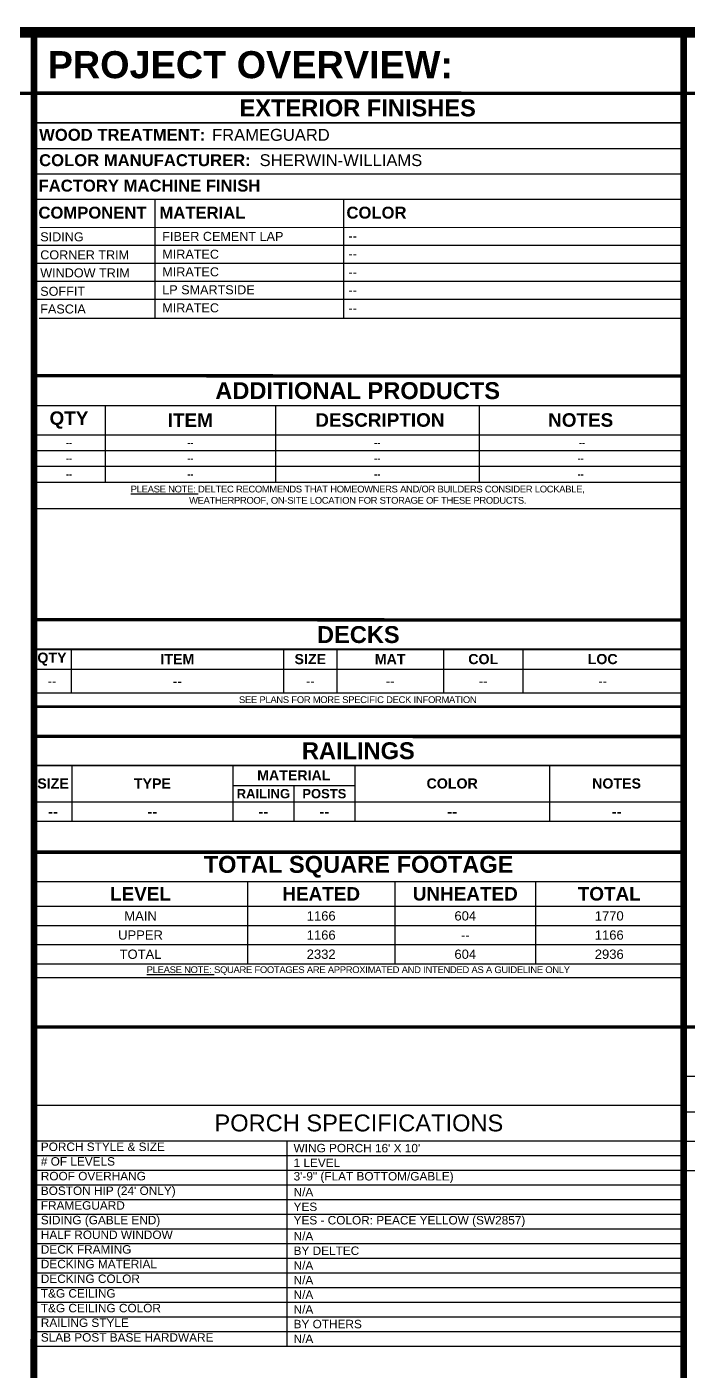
# Paper-space layout 'DH-000' of a CAD drawing. Header units: inches. Extents: x -0.3 to 38.1, y -0.1 to 23.
# Drawn here: x 8.04 to 14.15, y 10.62 to 23.03 of the extents above; entities that cross this region are included whole.
import ezdxf
from ezdxf.enums import TextEntityAlignment as Align

# ---------------------------------------------------------------- set-up
doc = ezdxf.new("R2010")
doc.units = ezdxf.units.IN
doc.header["$LTSCALE"] = 10
doc.header["$MEASUREMENT"] = 0
doc.layers.get('0').update_dxf_attribs({"linetype": 'CONTINUOUS'})
doc.layers.add('A-SCH', color=171, linetype='CONTINUOUS')
doc.layers.add('VIEWPORT', color=14, linetype='CONTINUOUS', plot=False)
doc.styles.add('style1', font='arial.ttf')
doc.styles.add('style2', font='arialbd.ttf')
doc.styles.add('style3', font='ariblk.ttf')

# ---------------------------------------------------------------- blocks, each defined once
blk = doc.blocks.new('*T98')
at = {"color": 0, "linetype": 'ByBlock', "lineweight": -2, "transparency": 16777216}
for p, q in [((0, 0), (30.542, 0)), ((0, 0), (0, -0.528)), ((8.165, 0), (8.165, -0.528)), ((14.165, 0), (14.165, -0.528)), ((30.542, 0), (30.542, -0.528)), ((0, -0.528), (30.542, -0.528))]:
    blk.add_line(p, q, dxfattribs=at)
at = {"color": 0, "transparency": 16777216, "char_height": 0.25, "attachment_point": 4, "style": 'style2'}
for s, insert, width in [('GENERAL INFORMATION:', (0.125, -0.264), 7.91507), ('PROJECT OVERVIEW:', (8.29, -0.264), 5.75), ('STRUCTURAL SPECIFICATIONS:', (14.29, -0.264), 16.12678)]:
    blk.add_mtext(s, dxfattribs=dict(at, insert=insert, width=width))
blk = doc.blocks.new('*T100')
at = {"color": 0, "linetype": 'ByBlock', "lineweight": -2, "transparency": 16777216}
for p, q in [((0, 0), (8.877, 0)), ((0, 0), (0, -0.453)), ((8.877, 0), (8.877, -0.453)), ((0, -0.453), (8.877, -0.453))]:
    blk.add_line(p, q, dxfattribs=at)
at = {"color": 0, "transparency": 16777216, "insert": (0.125, -0.227), "char_height": 0.25, "width": 8.62669, "attachment_point": 4, "style": 'style2'}
blk.add_mtext('DRAWING LEGEND:', dxfattribs=at)
blk = doc.blocks.new('*U95')
at = {"transparency": 33554687}
for p, q in [((8.099, 22.147), (14.099, 22.147)), ((8.099, 19.536), (14.099, 19.536)), ((8.107, 15.138), (14.107, 15.138))]:
    blk.add_line(p, q, dxfattribs=at)
at = {"lineweight": -2, "transparency": 33554687}
for p, q in [((8.099, 17.282), (14.11, 17.282)), ((8.099, 16.209), (14.11, 16.209))]:
    blk.add_line(p, q, dxfattribs=at)
at = {"const_width": 0.1}
blk.add_lwpolyline([(-0.055, -0.05), (34.492, -0.05), (34.492, 22.982), (-0.055, 22.982)], close=True, dxfattribs=at)
blk.add_lwpolyline([(-0.055, 22.982), (30.487, 22.982), (30.487, -0.05), (-0.055, -0.05)], close=True)
blk.add_lwpolyline([(-0.055, 22.982), (30.487, 22.982), (30.487, -0.05), (-0.055, -0.05)], close=True)
for points, const_width in [([(8.106, -0.05), (8.11, 22.961)], 0.0625), ([(14.11, 22.982), (14.11, -0.05)], 0.0625), ([(-0.055, 22.418), (30.487, 22.418)], 0.0312), ([(8.121, 22.422), (14.12, 22.418)], 0.0312), ([(8.121, 19.81), (14.12, 19.806)], 0.0312), ([(8.1, 17.557), (14.099, 17.553)], 0.0312), ([(8.099, 16.48), (14.098, 16.476)], 0.0312), ([(8.097, 15.409), (14.11, 15.409)], 0.0312), ([(8.118, 13.793), (14.11, 13.793)], 0.0312), ([(30.487, 13.793), (14.11, 13.793)], 0.0312)]:
    blk.add_lwpolyline(points, dxfattribs=dict(const_width=const_width))
at = {"layer": 'A-SCH', "color": 8, "lineweight": 0, "transparency": 33554687}
for p, q in [((8.099, 22.418), (8.099, 22.418)), ((8.099, 19.806), (8.099, 19.806)), ((8.099, 17.553), (8.099, 17.553)), ((8.099, 16.48), (8.099, 16.48)), ((8.107, 15.409), (8.107, 15.409))]:
    blk.add_line(p, q, dxfattribs=at)
for name, p in [('*T98', (-0.055, 22.945)), ('*T100', (14.11, 13.793))]:
    blk.add_blockref(name, p)
at = {"transparency": 33554687, "char_height": 0.15625, "width": 5.9375, "attachment_point": 5, "style": 'style2'}
for s, insert in [('EXTERIOR FINISHES', (11.099, 22.282)), ('ADDITIONAL PRODUCTS', (11.099, 19.671)), ('TOTAL SQUARE FOOTAGE', (11.107, 15.274))]:
    blk.add_mtext(s, dxfattribs=dict(at, insert=insert))
at = {"lineweight": -2, "transparency": 33554687, "char_height": 0.1562, "width": 5.9485, "attachment_point": 5, "style": 'style2'}
for s, insert in [('DECKS', (11.105, 17.418)), ('RAILINGS', (11.105, 16.345))]:
    blk.add_mtext(s, dxfattribs=dict(at, insert=insert))
at = {"style": 'style1'}
for tag, p, height in [('CUSTOMERNAME_001', (30.882, 8.407), 0.25), ('PROJDESC_001', (30.84, 6.94), 0.188), ('PAGEDESC_001', (30.744, 3.881), 0.25), ('PAGEDESC_002', (32.047, 3.465), 0.25)]:
    blk.add_attdef(tag, p, '', height=height, dxfattribs=at)
for tag, p in [('DRAWINGNUMBER', (32.502, 5.668)), ('JOBNUMBER', (31.715, 4.81)), ('PM', (33.709, 4.815))]:
    blk.add_attdef(tag, text='', height=0.25, dxfattribs=at).set_placement(p, align=Align.MIDDLE_CENTER)
at = {"layer": 'VIEWPORT', "color": 0, "style": 'style1', "flags": 8}
blk.add_attdef('FNAME', (-0.148, 5.972), '', height=0.15, rotation=90, dxfattribs=at)
blk = doc.blocks.new('*T35')
at = {"layer": 'A-SCH', "color": 0, "linetype": 'ByBlock', "lineweight": -2, "transparency": 16777216}
for p, q in [((0, 0), (6, 0)), ((0, 0), (0, -0.271)), ((6, 0), (6, -0.271)), ((0, -0.271), (6, -0.271)), ((0, -0.271), (0, -0.5)), ((1.977, -0.271), (1.977, -0.5)), ((3.339, -0.271), (3.339, -0.5)), ((4.638, -0.271), (4.638, -0.5)), ((6, -0.271), (6, -0.5)), ((0, -0.5), (6, -0.5)), ((0, -0.5), (0, -1.031)), ((1.977, -0.5), (1.977, -1.031)), ((3.339, -0.5), (3.339, -1.031)), ((4.638, -0.5), (4.638, -1.031)), ((6, -0.5), (6, -1.031)), ((0, -0.677), (6, -0.677)), ((0, -0.854), (6, -0.854)), ((0, -1.031), (6, -1.031)), ((0, -1.031), (6, -1.031)), ((0, -1.031), (0, -1.156)), ((0, -1.156), (0, -1.031)), ((6, -1.031), (6, -1.156)), ((6, -1.156), (6, -1.031)), ((0, -1.156), (6, -1.156)), ((0, -1.156), (6, -1.156))]:
    blk.add_line(p, q, dxfattribs=at)
at = {"layer": 'A-SCH', "color": 0, "transparency": 16777216, "attachment_point": 5}
for s, insert, char_height, width, style in [('LEVEL', (0.989, -0.385), 0.125, 1.91494, 'style2'), ('HEATED', (2.658, -0.385), 0.125, 1.29917, 'style2'), ('UNHEATED', (3.989, -0.385), 0.125, 1.23672, 'style2'), ('TOTAL', (5.319, -0.385), 0.125, 1.29917, 'style2'), ('MAIN', (0.989, -0.589), 0.0859, 1.91494, 'style1'), ('1166', (2.658, -0.589), 0.0859, 1.29917, 'style1'), ('604', (3.989, -0.589), 0.0859, 1.23672, 'style1'), ('1770', (5.319, -0.589), 0.0859, 1.29917, 'style1'), ('UPPER', (0.989, -0.766), 0.0859, 1.91494, 'style1'), ('1166', (2.658, -0.766), 0.0859, 1.29917, 'style1'), ('1166', (5.319, -0.766), 0.0859, 1.29917, 'style1'), ('--', (3.989, -0.766), 0.0859, 1.23672, 'style1'), ('TOTAL', (0.989, -0.943), 0.0859, 1.91494, 'style1'), ('2332', (2.658, -0.943), 0.0859, 1.29917, 'style1'), ('604', (3.989, -0.943), 0.0859, 1.23672, 'style1'), ('2936', (5.319, -0.943), 0.0859, 1.29917, 'style1')]:
    blk.add_mtext(s, dxfattribs=dict(at, insert=insert, char_height=char_height, width=width, style=style))
at = {"layer": 'A-SCH', "color": 222, "transparency": 16777216, "insert": (3, -1.094), "char_height": 0.0625, "width": 5.97656, "attachment_point": 5, "style": 'style1'}
blk.add_mtext('{\\T0.95;\\LPLEASE NOTE:\\l SQUARE FOOTAGES ARE APPROXIMATED AND INTENDED AS A GUIDELINE ONLY}', dxfattribs=at)
blk = doc.blocks.new('*T36')
at = {"layer": 'A-SCH', "color": 0, "linetype": 'ByBlock', "lineweight": -2, "transparency": 16777216}
for p, q in [((0, 0), (6, 0)), ((0, 0), (0, -0.271)), ((6, 0), (6, -0.271)), ((0, -0.271), (6, -0.271)), ((0, -0.271), (0, -0.542)), ((0.666, -0.271), (0.666, -0.542)), ((2.241, -0.271), (2.241, -0.542)), ((4.121, -0.271), (4.121, -0.542)), ((6, -0.271), (6, -0.542)), ((0, -0.542), (6, -0.542)), ((0, -0.542), (0, -0.979)), ((0.666, -0.542), (0.666, -0.979)), ((2.241, -0.542), (2.241, -0.979)), ((4.121, -0.542), (4.121, -0.979)), ((6, -0.542), (6, -0.979)), ((0, -0.687), (6, -0.687)), ((0, -0.833), (6, -0.833)), ((0, -0.979), (6, -0.979)), ((0, -0.979), (6, -0.979)), ((0, -0.979), (0, -1.223)), ((0, -1.223), (0, -0.979)), ((6, -0.979), (6, -1.223)), ((6, -1.223), (6, -0.979)), ((0, -1.223), (6, -1.223)), ((0, -1.223), (6, -1.223))]:
    blk.add_line(p, q, dxfattribs=at)
at = {"layer": 'A-SCH', "color": 0, "transparency": 16777216, "attachment_point": 5, "style": 'style2'}
for s, insert, char_height, width in [('QTY', (0.333, -0.406), 0.125, 0.60308), ('ITEM', (1.454, -0.406), 0.125, 1.51336), (' DESCRIPTION', (3.181, -0.406), 0.125, 1.81678), ('NOTES', (5.06, -0.406), 0.125, 1.81678), ('--', (0.333, -0.615), 0.0625, 0.60308), ('--', (1.454, -0.615), 0.0625, 1.51336), ('--', (3.181, -0.615), 0.0625, 1.81678), (' --', (5.06, -0.615), 0.0625, 1.81678), ('--', (0.333, -0.76), 0.0625, 0.60308), ('--', (1.454, -0.76), 0.0625, 1.51336), ('--', (3.181, -0.76), 0.0625, 1.81678), ('--', (5.06, -0.76), 0.0625, 1.81678), ('--', (0.333, -0.906), 0.0625, 0.60308), ('--', (1.454, -0.906), 0.0625, 1.51336), ('--', (3.181, -0.906), 0.0625, 1.81678), ('--', (5.06, -0.906), 0.0625, 1.81678)]:
    blk.add_mtext(s, dxfattribs=dict(at, insert=insert, char_height=char_height, width=width))
at = {"layer": 'A-SCH', "color": 222, "transparency": 16777216, "insert": (3, -1.101), "char_height": 0.0625, "width": 4.5, "attachment_point": 5, "style": 'style1'}
blk.add_mtext('{\\T0.95;\\LPLEASE NOTE:\\l DELTEC RECOMMENDS THAT HOMEOWNERS AND/OR BUILDERS CONSIDER LOCKABLE, WEATHERPROOF, ON-SITE LOCATION FOR STORAGE OF THESE PRODUCTS.}', dxfattribs=at)
blk = doc.blocks.new('*T37')
at = {"layer": 'A-SCH', "color": 0, "lineweight": 80, "transparency": 16777216}
for p, q in [((0, 0), (6, 0)), ((0, -0.802), (6, -0.802))]:
    blk.add_line(p, q, dxfattribs=at)
at = {"layer": 'A-SCH', "color": 0, "linetype": 'ByBlock', "lineweight": -2, "transparency": 16777216}
for p, q in [((0, 0), (0, -0.271)), ((6, 0), (6, -0.271)), ((0, -0.271), (6, -0.271)), ((0, -0.271), (0, -0.458)), ((0.352, -0.271), (0.352, -0.458)), ((2.316, -0.271), (2.316, -0.458)), ((2.808, -0.271), (2.808, -0.458)), ((3.793, -0.271), (3.793, -0.458)), ((4.527, -0.271), (4.527, -0.458)), ((6, -0.271), (6, -0.458)), ((0, -0.458), (6, -0.458)), ((0, -0.458), (0, -0.677)), ((0.352, -0.458), (0.352, -0.677)), ((2.316, -0.458), (2.316, -0.677)), ((2.808, -0.458), (2.808, -0.677)), ((3.793, -0.458), (3.793, -0.677)), ((4.527, -0.458), (4.527, -0.677)), ((6, -0.458), (6, -0.677)), ((0, -0.677), (6, -0.677)), ((0, -0.677), (6, -0.677)), ((0, -0.677), (0, -0.802)), ((0, -0.802), (0, -0.677)), ((6, -0.677), (6, -0.802)), ((6, -0.802), (6, -0.677))]:
    blk.add_line(p, q, dxfattribs=at)
at = {"layer": 'A-SCH', "color": 0, "lineweight": -2, "transparency": 16777216, "attachment_point": 5}
for s, insert, char_height, width, style in [('QTY', (0.176, -0.365), 0.0938, 0.28918, 'style2'), ('ITEM', (1.334, -0.365), 0.0938, 1.90153, 'style2'), ('SIZE', (2.562, -0.365), 0.0938, 0.42981, 'style2'), ('MAT', (3.3, -0.365), 0.0938, 0.92211, 'style2'), ('COL', (4.16, -0.365), 0.0938, 0.67186, 'style2'), ('LOC', (5.263, -0.365), 0.0938, 1.41052, 'style2'), ('--', (0.176, -0.568), 0.0859, 0.28918, 'style1'), ('--', (1.334, -0.568), 0.0938, 1.90153, 'style1'), ('--', (2.562, -0.568), 0.0859, 0.42981, 'style1'), ('--', (3.3, -0.568), 0.088, 0.92211, 'style1'), ('--', (4.16, -0.568), 0.0859, 0.67186, 'style1'), ('--', (5.263, -0.568), 0.0859, 1.41052, 'style1')]:
    blk.add_mtext(s, dxfattribs=dict(at, insert=insert, char_height=char_height, width=width, style=style))
at = {"layer": 'A-SCH', "color": 222, "lineweight": -2, "transparency": 16777216, "insert": (3, -0.74), "char_height": 0.0625, "width": 5.97656, "attachment_point": 5, "style": 'style1'}
blk.add_mtext('{\\T0.95;SEE PLANS FOR MORE SPECIFIC DECK INFORMATION}', dxfattribs=at)
blk = doc.blocks.new('*T38')
at = {"layer": 'A-SCH', "color": 0, "lineweight": 80, "transparency": 16777216}
blk.add_line((0, 0), (6, 0), dxfattribs=at)
at = {"layer": 'A-SCH', "color": 0, "linetype": 'ByBlock', "lineweight": -2, "transparency": 16777216}
for p, q in [((0, 0), (0, -0.271)), ((6, 0), (6, -0.271)), ((0, -0.271), (6, -0.271)), ((0, -0.271), (0, -0.611)), ((0.349, -0.271), (0.349, -0.611)), ((1.836, -0.271), (1.836, -0.458)), ((2.961, -0.271), (2.961, -0.611)), ((4.761, -0.271), (4.761, -0.611)), ((6, -0.271), (6, -0.611)), ((1.836, -0.458), (2.961, -0.458)), ((1.836, -0.458), (1.836, -0.788)), ((2.398, -0.458), (2.398, -0.788)), ((0, -0.611), (6, -0.611)), ((0, -0.611), (0, -0.788)), ((0.349, -0.611), (0.349, -0.788)), ((2.961, -0.611), (2.961, -0.788)), ((4.761, -0.611), (4.761, -0.788)), ((6, -0.611), (6, -0.788)), ((0, -0.788), (6, -0.788))]:
    blk.add_line(p, q, dxfattribs=at)
at = {"layer": 'A-SCH', "color": 0, "lineweight": -2, "transparency": 16777216, "attachment_point": 5}
for s, insert, char_height, width, style in [('MATERIAL', (2.398, -0.365), 0.0938, 1.06237, 'style2'), ('SIZE', (0.174, -0.441), 0.0938, 0.28619, 'style2'), ('TYPE', (1.092, -0.441), 0.0938, 1.42476, 'style2'), ('RAILING', (2.117, -0.535), 0.0859, 0.53119, 'style2'), ('POSTS', (2.68, -0.535), 0.0859, 0.49994, 'style2'), ('COLOR', (3.861, -0.441), 0.0938, 1.7373, 'style2'), ('NOTES', (5.38, -0.441), 0.0938, 1.17688, 'style2'), ('--', (0.174, -0.7), 0.0859, 0.28619, 'style3'), ('--', (1.092, -0.7), 0.0859, 1.42476, 'style3'), ('--', (2.117, -0.7), 0.0859, 0.49994, 'style3'), ('--', (2.68, -0.7), 0.0859, 0.49994, 'style3'), ('--', (3.861, -0.7), 0.0859, 1.7373, 'style3'), ('--', (5.38, -0.7), 0.0859, 1.17688, 'style3')]:
    blk.add_mtext(s, dxfattribs=dict(at, insert=insert, char_height=char_height, width=width, style=style))
blk = doc.blocks.new('*T39')
at = {"layer": 'VIEWPORT', "color": 0, "linetype": 'ByBlock', "lineweight": -2, "transparency": 16777216}
for p, q in [((0, 0), (6, 0)), ((0, 0), (0, -2.224)), ((6, 0), (6, -2.224)), ((0, -0.328), (6, -0.328)), ((2.334, -0.328), (2.334, -2.224)), ((0, -0.464), (6, -0.464)), ((0, -0.599), (6, -0.599)), ((0, -0.735), (6, -0.735)), ((0, -0.87), (6, -0.87)), ((0, -1.006), (6, -1.006)), ((0, -1.141), (6, -1.141)), ((0, -1.276), (6, -1.276)), ((0, -1.412), (6, -1.412)), ((0, -1.547), (6, -1.547)), ((0, -1.683), (6, -1.683)), ((0, -1.818), (6, -1.818)), ((0, -1.953), (6, -1.953)), ((0, -2.089), (6, -2.089)), ((0, -2.224), (6, -2.224))]:
    blk.add_line(p, q, dxfattribs=at)
at = {"layer": 'VIEWPORT', "color": 0, "transparency": 16777216, "style": 'style1'}
for s, insert, char_height, width, attachment_point in [('PORCH SPECIFICATIONS', (3, -0.164), 0.15625, 5.88, 5), ('PORCH STYLE & SIZE', (0.062, -0.344), 0.07812, 2.2094, 1), ("WING PORCH 16' X 10'", (2.397, -0.396), 0.07812, 3.5406, 4), ('# OF LEVELS', (0.062, -0.479), 0.07812, 2.2094, 1), ('1 LEVEL', (2.397, -0.531), 0.0781, 3.5406, 4), ('ROOF OVERHANG', (0.062, -0.615), 0.07812, 2.2094, 1), ('3\'-9" (FLAT BOTTOM/GABLE)', (2.397, -0.667), 0.07812, 3.5406, 4), ("BOSTON HIP (24' ONLY)", (0.062, -0.75), 0.07812, 2.2094, 1), ('N/A', (2.397, -0.802), 0.0781, 3.5406, 4), ('FRAMEGUARD', (0.062, -0.886), 0.0781, 2.2094, 1), ('YES', (2.397, -0.938), 0.0781, 3.5406, 4), ('SIDING (GABLE END)', (0.062, -1.021), 0.07812, 2.2094, 1), ('YES - COLOR: PEACE YELLOW (SW2857)', (2.397, -1.073), 0.07812, 3.5406, 4), ('HALF ROUND WINDOW', (0.062, -1.157), 0.07812, 2.2094, 1), ('N/A', (2.397, -1.209), 0.0781, 3.5406, 4), ('DECK FRAMING', (0.062, -1.292), 0.07812, 2.2094, 1), ('BY DELTEC', (2.397, -1.344), 0.0781, 3.5406, 4), ('DECKING MATERIAL', (0.062, -1.427), 0.07812, 2.2094, 1), ('N/A', (2.397, -1.48), 0.0781, 3.5406, 4), ('DECKING COLOR', (0.062, -1.563), 0.07812, 2.2094, 1), ('N/A', (2.397, -1.615), 0.0781, 3.5406, 4), ('T&G CEILING', (0.062, -1.698), 0.07812, 2.2094, 1), ('N/A ', (2.397, -1.75), 0.0781, 3.5406, 4), ('T&G CEILING COLOR', (0.062, -1.834), 0.07812, 2.2094, 1), ('N/A ', (2.397, -1.886), 0.0781, 3.5406, 4), ('RAILING STYLE', (0.062, -1.969), 0.07812, 2.2094, 1), ('BY OTHERS', (2.397, -2.021), 0.0781, 3.5406, 4), ('SLAB POST BASE HARDWARE', (0.062, -2.105), 0.07812, 2.2094, 1), ('N/A', (2.397, -2.157), 0.0781, 3.5406, 4)]:
    blk.add_mtext(s, dxfattribs=dict(at, insert=insert, char_height=char_height, width=width, attachment_point=attachment_point))
blk = doc.blocks.new('*T40')
at = {"color": 0, "linetype": 'ByBlock', "lineweight": -2, "transparency": 16777216}
for p, q in [((0, 0), (8.165, 0)), ((0, 0), (0, -0.524)), ((8.165, 0), (8.165, -0.524)), ((0, -0.524), (8.165, -0.524))]:
    blk.add_line(p, q, dxfattribs=at)
blk = doc.blocks.new('PMARK_ROUND')
blk.add_circle((0, 0), 7.5)
at = {"style": 'style2', "width": 0.9}
blk.add_text('A', height=10, dxfattribs=at).set_placement((0, 0), align=Align.MIDDLE_CENTER)
blk = doc.blocks.new('ELEVATION CIRCLE')
h = blk.add_hatch(color=256)
h.paths.add_polyline_path([(0, 0), (2, 0, 0.414214), (0, 2)])
h.paths.add_polyline_path([(0, 0), (-2, 0, 0.414214), (0, -2)])
for p, q in [((-2, 0), (2, 0)), ((0, 2), (0, -2))]:
    blk.add_line(p, q)
blk.add_circle((0, 0), 2)
blk = doc.blocks.new('SheetKey_Hexagon_na')
at = {"color": 0, "linetype": 'ByBlock', "lineweight": -2}
blk.add_lwpolyline([(1.75, 0), (0.88, 1.52), (-0.88, 1.52), (-1.75, 0), (-0.88, -1.52), (0.88, -1.52)], close=True, dxfattribs=at)
at = {"color": 0, "linetype": 'ByBlock', "lineweight": -2, "style": 'style1'}
blk.add_attdef('KEY', text='', height=2, dxfattribs=at).set_placement((0, 0), align=Align.MIDDLE)
blk = doc.blocks.new('*T46')
at = {"color": 0, "linetype": 'ByBlock', "lineweight": -2, "transparency": 16777216}
for p, q in [((0, 0), (8.877, 0)), ((0, 0), (0, -0.87)), ((0.563, 0), (0.563, -0.87)), ((8.877, 0), (8.877, -0.87)), ((0, -0.328), (8.877, -0.328)), ((0, -0.599), (8.877, -0.599)), ((0, -0.87), (8.877, -0.87))]:
    blk.add_line(p, q, dxfattribs=at)
at = {"color": 0, "transparency": 16777216}
for name, p, xscale, yscale, zscale in [('PMARK_ROUND', (0.281, -0.164), 0.01388888887037037, 0.01388888887037037, 0.01388888887037037), ('ELEVATION CIRCLE', (0.281, -0.464), 0.05208333307291668, 0.05208333307291668, 0.05208333307291668)]:
    blk.add_blockref(name, p, dxfattribs=dict(at, xscale=xscale, yscale=yscale, zscale=zscale))
at = {"color": 0, "transparency": 16777216, "xscale": 0.06873217490352194, "yscale": 0.06873217490352194, "zscale": 0.06873217490352194}
blk.add_blockref('SheetKey_Hexagon_na', (0.281, -0.735), dxfattribs=at).add_auto_attribs({'KEY': '1'})
at = {"color": 0, "transparency": 16777216, "char_height": 0.09375, "width": 8.19379, "attachment_point": 4, "style": 'style1'}
for s, insert in [('PANEL IDENTIFICATION MARKER ', (0.623, -0.164)), ('ELEVATION MARKER', (0.623, -0.464)), ('PLAN NOTE MARKER', (0.623, -0.735))]:
    blk.add_mtext(s, dxfattribs=dict(at, insert=insert))
blk = doc.blocks.new('*U81')
at = {"layer": 'A-SCH'}
for p, q in [((1.5, -54.26), (54.11, -54.26)), ((54.11, -54.26), (137.52, -54.26)), ((138.02, -54.26), (287.08, -54.25)), ((1.5, -62.26), (54.11, -62.26)), ((54.11, -62.26), (137.52, -62.26)), ((138.02, -62.26), (287.08, -62.25)), ((1.5, -70.26), (54.11, -70.26)), ((54.11, -70.26), (137.52, -70.26)), ((138.02, -70.26), (287.08, -70.25)), ((1.5, -78.26), (54.11, -78.26)), ((54.11, -78.26), (137.52, -78.26)), ((138.02, -78.26), (287.08, -78.25))]:
    blk.add_line(p, q, dxfattribs=at)
at = {"layer": 'A-SCH', "const_width": 0.5}
for points in [[(1.5, 0), (287.08, 0.01)], [(1.5, -11.5), (287.08, -11.5)], [(1.5, -22.76), (287.08, -22.75)], [(1.5, -34.01), (287.08, -34)], [(54.11, -33.76), (54.11, -86.76)], [(137.77, -33.76), (137.77, -86.76)], [(3, -46.51), (287.08, -46.5)], [(2.75, -86.76), (287.08, -86.75)]]:
    blk.add_lwpolyline(points, dxfattribs=at)
at = {"layer": 'A-SCH', "color": 222, "style": 'style2'}
for s, p in [('WOOD TREATMENT:', (2.75, -5.39)), ('COLOR MANUFACTURER:', (2.75, -16.64)), ('FACTORY MACHINE FINISH', (2.5, -27.9)), ('MATERIAL', (56.11, -39.89)), ('COLOR', (139.02, -39.89))]:
    blk.add_text(s, height=5.28, dxfattribs=at).set_placement(p, align=Align.MIDDLE_LEFT)
blk.add_text('COMPONENT', height=5.28, dxfattribs=at).set_placement((26.41, -39.89), align=Align.MIDDLE_CENTER)
at = {"layer": 'A-SCH', "color": 222, "style": 'style1'}
for s, p in [('SIDING', (3.25, -52.6)), ('CORNER TRIM', (3.25, -60.6)), ('WINDOW TRIM', (3.25, -68.6)), ('SOFFIT', (3.25, -76.76)), ('FASCIA', (3.25, -84.6))]:
    blk.add_text(s, height=4, dxfattribs=at).set_placement(p)
at = {"layer": 'A-SCH', "color": 222, "style": 'style1', "flags": 4}
for tag, p, height in [('FRAMEGUARD', (79.42, -8.01), 5.25), ('COLOR_MANUFACTURER', (100.53, -19.23), 5.25), ('SidingMaterial', (57.36, -52.4), 4), ('SidingColor', (139.93, -52.19), 4), ('CornerTrimMaterial', (57.36, -60.28), 4), ('CornerTrimColor', (139.93, -60.19), 4), ('WindowTrimMaterial', (57.36, -68.08), 4), ('WindowTrimColor', (139.93, -68.19), 4), ('SoffitMaterial', (57.36, -76.08), 4), ('SoffitColor', (139.93, -76.19), 4), ('FasciaMaterial', (57.36, -84.08), 4), ('FasciaColor', (139.93, -84.19), 4)]:
    blk.add_attdef(tag, p, '', height=height, dxfattribs=at)

psp = doc.layouts.new('DH-000')

# ---------------------------------------------------------------- linework, layer by layer
psp.add_lwpolyline([(8.107, 4.042), (8.11, 22.961)])
at = {"const_width": 0.0312}
for points in [[(-0.055, 22.418), (30.487, 22.418)], [(8.121, 19.81), (14.12, 19.806)]]:
    psp.add_lwpolyline(points, dxfattribs=at)

# ---------------------------------------------------------------- block references
for name, p in [('*U95', (0, 0)), ('*T40', (-0.055, 22.945)), ('*T36', (8.099, 19.806)), ('*T37', (8.099, 17.557)), ('*T38', (8.111, 16.484)), ('*T35', (8.104, 15.409)), ('*T46', (14.11, 13.34)), ('*T39', (8.11, 13.071))]:
    psp.add_blockref(name, p)
at = {"transparency": 33554687}
ref = psp.add_blockref('*U81', (8.099, 22.147), dxfattribs=dict(at, xscale=0.02083333319547618, yscale=0.02083333319547618, zscale=0.02083333319547618))
ref.add_attrib('FRAMEGUARD', 'FRAMEGUARD', (9.754, 21.98), dxfattribs={"layer": 'A-SCH', "color": 222, "height": 0.1094, "style": 'style1'})
ref.add_attrib('COLOR_MANUFACTURER', 'SHERWIN-WILLIAMS', (10.193, 21.746), dxfattribs={"layer": 'A-SCH', "color": 222, "height": 0.10937, "style": 'style1'})
ref.add_attrib('SidingMaterial', 'FIBER CEMENT LAP', (9.294, 21.055), dxfattribs={"layer": 'A-SCH', "color": 222, "height": 0.08333, "style": 'style1'})
ref.add_attrib('CornerTrimMaterial', 'MIRATEC', (9.294, 20.891), dxfattribs={"layer": 'A-SCH', "color": 222, "height": 0.0833, "style": 'style1'})
ref.add_attrib('WindowTrimMaterial', 'MIRATEC', (9.294, 20.728), dxfattribs={"layer": 'A-SCH', "color": 222, "height": 0.0833, "style": 'style1'})
ref.add_attrib('SoffitMaterial', 'LP SMARTSIDE', (9.294, 20.562), dxfattribs={"layer": 'A-SCH', "color": 222, "height": 0.08333, "style": 'style1'})
ref.add_attrib('FasciaMaterial', 'MIRATEC', (9.294, 20.395), dxfattribs={"layer": 'A-SCH', "color": 222, "height": 0.0833, "style": 'style1'})
ref.add_attrib('SidingColor', '--', (11.014, 21.059), dxfattribs={"layer": 'A-SCH', "color": 222, "height": 0.0833, "style": 'style1'})
ref.add_attrib('CornerTrimColor', '--', (11.014, 20.893), dxfattribs={"layer": 'A-SCH', "color": 222, "height": 0.0833, "style": 'style1'})
ref.add_attrib('WindowTrimColor', '--', (11.014, 20.726), dxfattribs={"layer": 'A-SCH', "color": 222, "height": 0.0833, "style": 'style1'})
ref.add_attrib('SoffitColor', '--', (11.014, 20.559), dxfattribs={"layer": 'A-SCH', "color": 222, "height": 0.0833, "style": 'style1'})
ref.add_attrib('FasciaColor', '--', (11.014, 20.393), dxfattribs={"layer": 'A-SCH', "color": 222, "height": 0.0833, "style": 'style1'})

doc.saveas('drawing.dxf')
